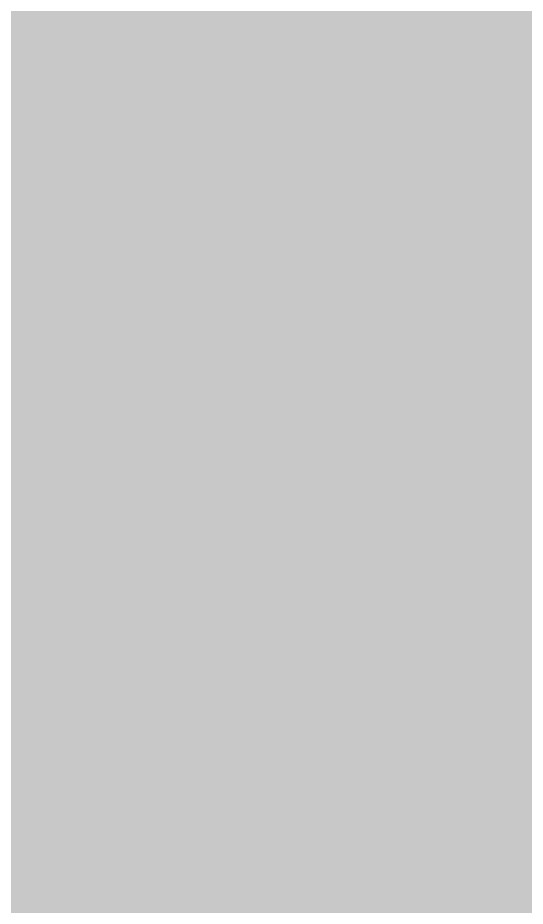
# Model space of a CAD drawing. Header units: inches. Extents: x 0 to 594, y 0 to 420.
# Drawn here: x 502.339 to 502.766, y 227.33 to 228.077 of the extents above; entities that cross this region are included whole.
import ezdxf

# ---------------------------------------------------------------- set-up
doc = ezdxf.new("R2010")
doc.units = ezdxf.units.IN
doc.layers.add('Sheet', color=255, linetype='Continuous')

msp = doc.modelspace()

# ---------------------------------------------------------------- linework, layer by layer
at = {"layer": 'Sheet'}
for points in [[(502.50339, 231.5913, 0.29972, 0.29972, 0), (502.50339, 227.49253, 0.29972, 0.29972, 0)], [(502.16742, 227.87329, 0.29972, 0.29972, 0), (502.18982, 227.89569, 0.29972, 0.29972, 0), (502.21222, 227.89569, 0.29972, 0.29972, 0), (502.23462, 227.91809, 0.29972, 0.29972, 0), (502.25701, 227.94049, 0.29972, 0.29972, 0), (502.27941, 227.94049, 0.29972, 0.29972, 0), (502.30181, 227.96288, 0.29972, 0.29972, 0), (502.30181, 227.96288, 0.29972, 0.29972, 0), (502.32421, 227.98528, 0.29972, 0.29972, 0), (502.36901, 227.98528, 0.29972, 0.29972, 0), (502.3914, 227.98528, 0.29972, 0.29972, 0), (502.4138, 228.00768, 0.29972, 0.29972, 0), (502.4362, 228.00768, 0.29972, 0.29972, 0), (502.4586, 228.00768, 0.29972, 0.29972, 0), (502.481, 228.00768, 0.29972, 0.29972, 0), (502.50339, 228.00768, 0.29972, 0.29972, 0)], [(502.16742, 227.87329, 0.29972, 0.29972, 0), (502.18982, 227.89569, 0.29972, 0.29972, 0), (502.21222, 227.89569, 0.29972, 0.29972, 0), (502.23462, 227.91809, 0.29972, 0.29972, 0), (502.25701, 227.94049, 0.29972, 0.29972, 0), (502.27941, 227.94049, 0.29972, 0.29972, 0), (502.30181, 227.96288, 0.29972, 0.29972, 0), (502.30181, 227.96288, 0.29972, 0.29972, 0), (502.32421, 227.98528, 0.29972, 0.29972, 0), (502.36901, 227.98528, 0.29972, 0.29972, 0), (502.3914, 227.98528, 0.29972, 0.29972, 0), (502.4138, 228.00768, 0.29972, 0.29972, 0), (502.4362, 228.00768, 0.29972, 0.29972, 0), (502.4586, 228.00768, 0.29972, 0.29972, 0), (502.481, 228.00768, 0.29972, 0.29972, 0), (502.50339, 228.00768, 0.29972, 0.29972, 0)], [(502.16742, 227.87329, 0.29972, 0.29972, 0), (502.18982, 227.89569, 0.29972, 0.29972, 0), (502.21222, 227.89569, 0.29972, 0.29972, 0), (502.23462, 227.91809, 0.29972, 0.29972, 0), (502.25701, 227.94049, 0.29972, 0.29972, 0), (502.27941, 227.94049, 0.29972, 0.29972, 0), (502.30181, 227.96288, 0.29972, 0.29972, 0), (502.30181, 227.96288, 0.29972, 0.29972, 0), (502.32421, 227.98528, 0.29972, 0.29972, 0), (502.36901, 227.98528, 0.29972, 0.29972, 0), (502.3914, 227.98528, 0.29972, 0.29972, 0), (502.4138, 228.00768, 0.29972, 0.29972, 0), (502.4362, 228.00768, 0.29972, 0.29972, 0), (502.4586, 228.00768, 0.29972, 0.29972, 0), (502.481, 228.00768, 0.29972, 0.29972, 0), (502.50339, 228.00768, 0.29972, 0.29972, 0)], [(502.16742, 227.87329, 0.29972, 0.29972, 0), (502.18982, 227.89569, 0.29972, 0.29972, 0), (502.21222, 227.89569, 0.29972, 0.29972, 0), (502.23462, 227.91809, 0.29972, 0.29972, 0), (502.25701, 227.94049, 0.29972, 0.29972, 0), (502.27941, 227.94049, 0.29972, 0.29972, 0), (502.30181, 227.96288, 0.29972, 0.29972, 0), (502.30181, 227.96288, 0.29972, 0.29972, 0), (502.32421, 227.98528, 0.29972, 0.29972, 0), (502.36901, 227.98528, 0.29972, 0.29972, 0), (502.3914, 227.98528, 0.29972, 0.29972, 0), (502.4138, 228.00768, 0.29972, 0.29972, 0), (502.4362, 228.00768, 0.29972, 0.29972, 0), (502.4586, 228.00768, 0.29972, 0.29972, 0), (502.481, 228.00768, 0.29972, 0.29972, 0), (502.50339, 228.00768, 0.29972, 0.29972, 0)], [(502.16742, 227.87329, 0.29972, 0.29972, 0), (502.18982, 227.89569, 0.29972, 0.29972, 0), (502.21222, 227.89569, 0.29972, 0.29972, 0), (502.23462, 227.91809, 0.29972, 0.29972, 0), (502.25701, 227.94049, 0.29972, 0.29972, 0), (502.27941, 227.94049, 0.29972, 0.29972, 0), (502.30181, 227.96288, 0.29972, 0.29972, 0), (502.30181, 227.96288, 0.29972, 0.29972, 0), (502.32421, 227.98528, 0.29972, 0.29972, 0), (502.36901, 227.98528, 0.29972, 0.29972, 0), (502.3914, 227.98528, 0.29972, 0.29972, 0), (502.4138, 228.00768, 0.29972, 0.29972, 0), (502.4362, 228.00768, 0.29972, 0.29972, 0), (502.4586, 228.00768, 0.29972, 0.29972, 0), (502.481, 228.00768, 0.29972, 0.29972, 0), (502.50339, 228.00768, 0.29972, 0.29972, 0)], [(502.16742, 227.87329, 0.29972, 0.29972, 0), (502.18982, 227.89569, 0.29972, 0.29972, 0), (502.21222, 227.89569, 0.29972, 0.29972, 0), (502.23462, 227.91809, 0.29972, 0.29972, 0), (502.25701, 227.94049, 0.29972, 0.29972, 0), (502.27941, 227.94049, 0.29972, 0.29972, 0), (502.30181, 227.96288, 0.29972, 0.29972, 0), (502.30181, 227.96288, 0.29972, 0.29972, 0), (502.32421, 227.98528, 0.29972, 0.29972, 0), (502.36901, 227.98528, 0.29972, 0.29972, 0), (502.3914, 227.98528, 0.29972, 0.29972, 0), (502.4138, 228.00768, 0.29972, 0.29972, 0), (502.4362, 228.00768, 0.29972, 0.29972, 0), (502.4586, 228.00768, 0.29972, 0.29972, 0), (502.481, 228.00768, 0.29972, 0.29972, 0), (502.50339, 228.00768, 0.29972, 0.29972, 0)], [(502.16742, 227.87329, 0.29972, 0.29972, 0), (502.18982, 227.89569, 0.29972, 0.29972, 0), (502.21222, 227.89569, 0.29972, 0.29972, 0), (502.23462, 227.91809, 0.29972, 0.29972, 0), (502.25701, 227.94049, 0.29972, 0.29972, 0), (502.27941, 227.94049, 0.29972, 0.29972, 0), (502.30181, 227.96288, 0.29972, 0.29972, 0), (502.30181, 227.96288, 0.29972, 0.29972, 0), (502.32421, 227.98528, 0.29972, 0.29972, 0), (502.36901, 227.98528, 0.29972, 0.29972, 0), (502.3914, 227.98528, 0.29972, 0.29972, 0), (502.4138, 228.00768, 0.29972, 0.29972, 0), (502.4362, 228.00768, 0.29972, 0.29972, 0), (502.4586, 228.00768, 0.29972, 0.29972, 0), (502.481, 228.00768, 0.29972, 0.29972, 0), (502.50339, 228.00768, 0.29972, 0.29972, 0)], [(502.50339, 228.00768, 0.29972, 0.29972, 0), (502.50339, 228.00768, 0.29972, 0.29972, 0)], [(502.50339, 228.00768, 0.29972, 0.29972, 0), (502.52579, 228.00768, 0.29972, 0.29972, 0), (502.54819, 228.00768, 0.29972, 0.29972, 0), (502.59299, 228.00768, 0.29972, 0.29972, 0), (502.61539, 228.00768, 0.29972, 0.29972, 0), (502.63778, 227.98528, 0.29972, 0.29972, 0), (502.66018, 227.98528, 0.29972, 0.29972, 0), (502.68258, 227.98528, 0.29972, 0.29972, 0), (502.70498, 227.96288, 0.29972, 0.29972, 0), (502.72738, 227.96288, 0.29972, 0.29972, 0), (502.74977, 227.94049, 0.29972, 0.29972, 0), (502.77217, 227.94049, 0.29972, 0.29972, 0), (502.79457, 227.91809, 0.29972, 0.29972, 0), (502.81697, 227.89569, 0.29972, 0.29972, 0), (502.83937, 227.89569, 0.29972, 0.29972, 0), (502.86177, 227.87329, 0.29972, 0.29972, 0), (502.86177, 227.8509, 0.29972, 0.29972, 0), (502.88416, 227.8285, 0.29972, 0.29972, 0), (502.90656, 227.8061, 0.29972, 0.29972, 0), (502.92896, 227.7837, 0.29972, 0.29972, 0)], [(502.50339, 228.00768, 0.29972, 0.29972, 0), (502.50339, 228.00768, 0.29972, 0.29972, 0)], [(502.50339, 228.00768, 0.29972, 0.29972, 0), (502.52579, 228.00768, 0.29972, 0.29972, 0), (502.54819, 228.00768, 0.29972, 0.29972, 0), (502.59299, 228.00768, 0.29972, 0.29972, 0), (502.61539, 228.00768, 0.29972, 0.29972, 0), (502.63778, 227.98528, 0.29972, 0.29972, 0), (502.66018, 227.98528, 0.29972, 0.29972, 0), (502.68258, 227.98528, 0.29972, 0.29972, 0), (502.70498, 227.96288, 0.29972, 0.29972, 0), (502.72738, 227.96288, 0.29972, 0.29972, 0), (502.74977, 227.94049, 0.29972, 0.29972, 0), (502.77217, 227.94049, 0.29972, 0.29972, 0), (502.79457, 227.91809, 0.29972, 0.29972, 0), (502.81697, 227.89569, 0.29972, 0.29972, 0), (502.83937, 227.89569, 0.29972, 0.29972, 0), (502.86177, 227.87329, 0.29972, 0.29972, 0), (502.86177, 227.8509, 0.29972, 0.29972, 0), (502.88416, 227.8285, 0.29972, 0.29972, 0), (502.90656, 227.8061, 0.29972, 0.29972, 0), (502.92896, 227.7837, 0.29972, 0.29972, 0)], [(502.50339, 228.00768, 0.29972, 0.29972, 0), (502.50339, 228.00768, 0.29972, 0.29972, 0)], [(502.50339, 228.00768, 0.29972, 0.29972, 0), (502.52579, 228.00768, 0.29972, 0.29972, 0), (502.54819, 228.00768, 0.29972, 0.29972, 0), (502.59299, 228.00768, 0.29972, 0.29972, 0), (502.61539, 228.00768, 0.29972, 0.29972, 0), (502.63778, 227.98528, 0.29972, 0.29972, 0), (502.66018, 227.98528, 0.29972, 0.29972, 0), (502.68258, 227.98528, 0.29972, 0.29972, 0), (502.70498, 227.96288, 0.29972, 0.29972, 0), (502.72738, 227.96288, 0.29972, 0.29972, 0), (502.74977, 227.94049, 0.29972, 0.29972, 0), (502.77217, 227.94049, 0.29972, 0.29972, 0), (502.79457, 227.91809, 0.29972, 0.29972, 0), (502.81697, 227.89569, 0.29972, 0.29972, 0), (502.83937, 227.89569, 0.29972, 0.29972, 0), (502.86177, 227.87329, 0.29972, 0.29972, 0), (502.86177, 227.8509, 0.29972, 0.29972, 0), (502.88416, 227.8285, 0.29972, 0.29972, 0), (502.90656, 227.8061, 0.29972, 0.29972, 0), (502.92896, 227.7837, 0.29972, 0.29972, 0)], [(502.50339, 228.00768, 0.29972, 0.29972, 0), (502.50339, 228.00768, 0.29972, 0.29972, 0)], [(502.50339, 228.00768, 0.29972, 0.29972, 0), (502.52579, 228.00768, 0.29972, 0.29972, 0), (502.54819, 228.00768, 0.29972, 0.29972, 0), (502.59299, 228.00768, 0.29972, 0.29972, 0), (502.61539, 228.00768, 0.29972, 0.29972, 0), (502.63778, 227.98528, 0.29972, 0.29972, 0), (502.66018, 227.98528, 0.29972, 0.29972, 0), (502.68258, 227.98528, 0.29972, 0.29972, 0), (502.70498, 227.96288, 0.29972, 0.29972, 0), (502.72738, 227.96288, 0.29972, 0.29972, 0), (502.74977, 227.94049, 0.29972, 0.29972, 0), (502.77217, 227.94049, 0.29972, 0.29972, 0), (502.79457, 227.91809, 0.29972, 0.29972, 0), (502.81697, 227.89569, 0.29972, 0.29972, 0), (502.83937, 227.89569, 0.29972, 0.29972, 0), (502.86177, 227.87329, 0.29972, 0.29972, 0), (502.86177, 227.8509, 0.29972, 0.29972, 0), (502.88416, 227.8285, 0.29972, 0.29972, 0), (502.90656, 227.8061, 0.29972, 0.29972, 0), (502.92896, 227.7837, 0.29972, 0.29972, 0)], [(502.50339, 228.00768, 0.29972, 0.29972, 0), (502.50339, 228.00768, 0.29972, 0.29972, 0)], [(502.50339, 228.00768, 0.29972, 0.29972, 0), (502.52579, 228.00768, 0.29972, 0.29972, 0), (502.54819, 228.00768, 0.29972, 0.29972, 0), (502.59299, 228.00768, 0.29972, 0.29972, 0), (502.61539, 228.00768, 0.29972, 0.29972, 0), (502.63778, 227.98528, 0.29972, 0.29972, 0), (502.66018, 227.98528, 0.29972, 0.29972, 0), (502.68258, 227.98528, 0.29972, 0.29972, 0), (502.70498, 227.96288, 0.29972, 0.29972, 0), (502.72738, 227.96288, 0.29972, 0.29972, 0), (502.74977, 227.94049, 0.29972, 0.29972, 0), (502.77217, 227.94049, 0.29972, 0.29972, 0), (502.79457, 227.91809, 0.29972, 0.29972, 0), (502.81697, 227.89569, 0.29972, 0.29972, 0), (502.83937, 227.89569, 0.29972, 0.29972, 0), (502.86177, 227.87329, 0.29972, 0.29972, 0), (502.86177, 227.8509, 0.29972, 0.29972, 0), (502.88416, 227.8285, 0.29972, 0.29972, 0), (502.90656, 227.8061, 0.29972, 0.29972, 0), (502.92896, 227.7837, 0.29972, 0.29972, 0)], [(502.50339, 228.00768, 0.29972, 0.29972, 0), (502.50339, 228.00768, 0.29972, 0.29972, 0)], [(502.50339, 228.00768, 0.29972, 0.29972, 0), (502.52579, 228.00768, 0.29972, 0.29972, 0), (502.54819, 228.00768, 0.29972, 0.29972, 0), (502.59299, 228.00768, 0.29972, 0.29972, 0), (502.61539, 228.00768, 0.29972, 0.29972, 0), (502.63778, 227.98528, 0.29972, 0.29972, 0), (502.66018, 227.98528, 0.29972, 0.29972, 0), (502.68258, 227.98528, 0.29972, 0.29972, 0), (502.70498, 227.96288, 0.29972, 0.29972, 0), (502.72738, 227.96288, 0.29972, 0.29972, 0), (502.74977, 227.94049, 0.29972, 0.29972, 0), (502.77217, 227.94049, 0.29972, 0.29972, 0), (502.79457, 227.91809, 0.29972, 0.29972, 0), (502.81697, 227.89569, 0.29972, 0.29972, 0), (502.83937, 227.89569, 0.29972, 0.29972, 0), (502.86177, 227.87329, 0.29972, 0.29972, 0), (502.86177, 227.8509, 0.29972, 0.29972, 0), (502.88416, 227.8285, 0.29972, 0.29972, 0), (502.90656, 227.8061, 0.29972, 0.29972, 0), (502.92896, 227.7837, 0.29972, 0.29972, 0)], [(502.50339, 228.00768, 0.29972, 0.29972, 0), (502.50339, 228.00768, 0.29972, 0.29972, 0)], [(502.50339, 228.00768, 0.29972, 0.29972, 0), (502.52579, 228.00768, 0.29972, 0.29972, 0), (502.54819, 228.00768, 0.29972, 0.29972, 0), (502.59299, 228.00768, 0.29972, 0.29972, 0), (502.61539, 228.00768, 0.29972, 0.29972, 0), (502.63778, 227.98528, 0.29972, 0.29972, 0), (502.66018, 227.98528, 0.29972, 0.29972, 0), (502.68258, 227.98528, 0.29972, 0.29972, 0), (502.70498, 227.96288, 0.29972, 0.29972, 0), (502.72738, 227.96288, 0.29972, 0.29972, 0), (502.74977, 227.94049, 0.29972, 0.29972, 0), (502.77217, 227.94049, 0.29972, 0.29972, 0), (502.79457, 227.91809, 0.29972, 0.29972, 0), (502.81697, 227.89569, 0.29972, 0.29972, 0), (502.83937, 227.89569, 0.29972, 0.29972, 0), (502.86177, 227.87329, 0.29972, 0.29972, 0), (502.86177, 227.8509, 0.29972, 0.29972, 0), (502.88416, 227.8285, 0.29972, 0.29972, 0), (502.90656, 227.8061, 0.29972, 0.29972, 0), (502.92896, 227.7837, 0.29972, 0.29972, 0)], [(502.27941, 227.94049, 0.09906, 0.09906, 0), (502.30181, 227.96288, 0.09906, 0.09906, 0), (502.30181, 227.96288, 0.09906, 0.09906, 0), (502.32421, 227.98528, 0.09906, 0.09906, 0), (502.36901, 227.98528, 0.09906, 0.09906, 0), (502.3914, 227.98528, 0.09906, 0.09906, 0), (502.4138, 228.00768, 0.09906, 0.09906, 0), (502.4362, 228.00768, 0.09906, 0.09906, 0), (502.4586, 228.00768, 0.09906, 0.09906, 0), (502.481, 228.00768, 0.09906, 0.09906, 0), (502.50339, 228.00768, 0.09906, 0.09906, 0)], [(502.27941, 227.94049, 0.09906, 0.09906, 0), (502.30181, 227.96288, 0.09906, 0.09906, 0), (502.30181, 227.96288, 0.09906, 0.09906, 0), (502.32421, 227.98528, 0.09906, 0.09906, 0), (502.36901, 227.98528, 0.09906, 0.09906, 0), (502.3914, 227.98528, 0.09906, 0.09906, 0), (502.4138, 228.00768, 0.09906, 0.09906, 0), (502.4362, 228.00768, 0.09906, 0.09906, 0), (502.4586, 228.00768, 0.09906, 0.09906, 0), (502.481, 228.00768, 0.09906, 0.09906, 0), (502.50339, 228.00768, 0.09906, 0.09906, 0)], [(502.27941, 227.94049, 0.09906, 0.09906, 0), (502.30181, 227.96288, 0.09906, 0.09906, 0), (502.30181, 227.96288, 0.09906, 0.09906, 0), (502.32421, 227.98528, 0.09906, 0.09906, 0), (502.36901, 227.98528, 0.09906, 0.09906, 0), (502.3914, 227.98528, 0.09906, 0.09906, 0), (502.4138, 228.00768, 0.09906, 0.09906, 0), (502.4362, 228.00768, 0.09906, 0.09906, 0), (502.4586, 228.00768, 0.09906, 0.09906, 0), (502.481, 228.00768, 0.09906, 0.09906, 0), (502.50339, 228.00768, 0.09906, 0.09906, 0)], [(502.27941, 227.94049, 0.09906, 0.09906, 0), (502.30181, 227.96288, 0.09906, 0.09906, 0), (502.30181, 227.96288, 0.09906, 0.09906, 0), (502.32421, 227.98528, 0.09906, 0.09906, 0), (502.36901, 227.98528, 0.09906, 0.09906, 0), (502.3914, 227.98528, 0.09906, 0.09906, 0), (502.4138, 228.00768, 0.09906, 0.09906, 0), (502.4362, 228.00768, 0.09906, 0.09906, 0), (502.4586, 228.00768, 0.09906, 0.09906, 0), (502.481, 228.00768, 0.09906, 0.09906, 0), (502.50339, 228.00768, 0.09906, 0.09906, 0)], [(502.27941, 227.94049, 0.09906, 0.09906, 0), (502.30181, 227.96288, 0.09906, 0.09906, 0), (502.30181, 227.96288, 0.09906, 0.09906, 0), (502.32421, 227.98528, 0.09906, 0.09906, 0), (502.36901, 227.98528, 0.09906, 0.09906, 0), (502.3914, 227.98528, 0.09906, 0.09906, 0), (502.4138, 228.00768, 0.09906, 0.09906, 0), (502.4362, 228.00768, 0.09906, 0.09906, 0), (502.4586, 228.00768, 0.09906, 0.09906, 0), (502.481, 228.00768, 0.09906, 0.09906, 0), (502.50339, 228.00768, 0.09906, 0.09906, 0)], [(502.27941, 227.94049, 0.09906, 0.09906, 0), (502.30181, 227.96288, 0.09906, 0.09906, 0), (502.30181, 227.96288, 0.09906, 0.09906, 0), (502.32421, 227.98528, 0.09906, 0.09906, 0), (502.36901, 227.98528, 0.09906, 0.09906, 0), (502.3914, 227.98528, 0.09906, 0.09906, 0), (502.4138, 228.00768, 0.09906, 0.09906, 0), (502.4362, 228.00768, 0.09906, 0.09906, 0), (502.4586, 228.00768, 0.09906, 0.09906, 0), (502.481, 228.00768, 0.09906, 0.09906, 0), (502.50339, 228.00768, 0.09906, 0.09906, 0)], [(502.27941, 227.94049, 0.09906, 0.09906, 0), (502.30181, 227.96288, 0.09906, 0.09906, 0), (502.30181, 227.96288, 0.09906, 0.09906, 0), (502.32421, 227.98528, 0.09906, 0.09906, 0), (502.36901, 227.98528, 0.09906, 0.09906, 0), (502.3914, 227.98528, 0.09906, 0.09906, 0), (502.4138, 228.00768, 0.09906, 0.09906, 0), (502.4362, 228.00768, 0.09906, 0.09906, 0), (502.4586, 228.00768, 0.09906, 0.09906, 0), (502.481, 228.00768, 0.09906, 0.09906, 0), (502.50339, 228.00768, 0.09906, 0.09906, 0)], [(502.50339, 228.00768, 0.09906, 0.09906, 0), (502.50339, 228.00768, 0.09906, 0.09906, 0)], [(502.50339, 228.00768, 0.09906, 0.09906, 0), (502.52579, 228.00768, 0.09906, 0.09906, 0), (502.54819, 228.00768, 0.09906, 0.09906, 0), (502.59299, 228.00768, 0.09906, 0.09906, 0), (502.61539, 228.00768, 0.09906, 0.09906, 0), (502.63778, 227.98528, 0.09906, 0.09906, 0), (502.66018, 227.98528, 0.09906, 0.09906, 0), (502.68258, 227.98528, 0.09906, 0.09906, 0), (502.70498, 227.96288, 0.09906, 0.09906, 0), (502.72738, 227.96288, 0.09906, 0.09906, 0), (502.74977, 227.94049, 0.09906, 0.09906, 0), (502.77217, 227.94049, 0.09906, 0.09906, 0), (502.79457, 227.91809, 0.09906, 0.09906, 0), (502.81697, 227.89569, 0.09906, 0.09906, 0)], [(502.50339, 228.00768, 0.09906, 0.09906, 0), (502.50339, 228.00768, 0.09906, 0.09906, 0)], [(502.50339, 228.00768, 0.09906, 0.09906, 0), (502.52579, 228.00768, 0.09906, 0.09906, 0), (502.54819, 228.00768, 0.09906, 0.09906, 0), (502.59299, 228.00768, 0.09906, 0.09906, 0), (502.61539, 228.00768, 0.09906, 0.09906, 0), (502.63778, 227.98528, 0.09906, 0.09906, 0), (502.66018, 227.98528, 0.09906, 0.09906, 0), (502.68258, 227.98528, 0.09906, 0.09906, 0), (502.70498, 227.96288, 0.09906, 0.09906, 0), (502.72738, 227.96288, 0.09906, 0.09906, 0), (502.74977, 227.94049, 0.09906, 0.09906, 0), (502.77217, 227.94049, 0.09906, 0.09906, 0), (502.79457, 227.91809, 0.09906, 0.09906, 0), (502.81697, 227.89569, 0.09906, 0.09906, 0)], [(502.50339, 228.00768, 0.09906, 0.09906, 0), (502.50339, 228.00768, 0.09906, 0.09906, 0)], [(502.50339, 228.00768, 0.09906, 0.09906, 0), (502.52579, 228.00768, 0.09906, 0.09906, 0), (502.54819, 228.00768, 0.09906, 0.09906, 0), (502.59299, 228.00768, 0.09906, 0.09906, 0), (502.61539, 228.00768, 0.09906, 0.09906, 0), (502.63778, 227.98528, 0.09906, 0.09906, 0), (502.66018, 227.98528, 0.09906, 0.09906, 0), (502.68258, 227.98528, 0.09906, 0.09906, 0), (502.70498, 227.96288, 0.09906, 0.09906, 0), (502.72738, 227.96288, 0.09906, 0.09906, 0), (502.74977, 227.94049, 0.09906, 0.09906, 0), (502.77217, 227.94049, 0.09906, 0.09906, 0), (502.79457, 227.91809, 0.09906, 0.09906, 0), (502.81697, 227.89569, 0.09906, 0.09906, 0)], [(502.50339, 228.00768, 0.09906, 0.09906, 0), (502.50339, 228.00768, 0.09906, 0.09906, 0)], [(502.50339, 228.00768, 0.09906, 0.09906, 0), (502.52579, 228.00768, 0.09906, 0.09906, 0), (502.54819, 228.00768, 0.09906, 0.09906, 0), (502.59299, 228.00768, 0.09906, 0.09906, 0), (502.61539, 228.00768, 0.09906, 0.09906, 0), (502.63778, 227.98528, 0.09906, 0.09906, 0), (502.66018, 227.98528, 0.09906, 0.09906, 0), (502.68258, 227.98528, 0.09906, 0.09906, 0), (502.70498, 227.96288, 0.09906, 0.09906, 0), (502.72738, 227.96288, 0.09906, 0.09906, 0), (502.74977, 227.94049, 0.09906, 0.09906, 0), (502.77217, 227.94049, 0.09906, 0.09906, 0), (502.79457, 227.91809, 0.09906, 0.09906, 0), (502.81697, 227.89569, 0.09906, 0.09906, 0)], [(502.50339, 228.00768, 0.09906, 0.09906, 0), (502.50339, 228.00768, 0.09906, 0.09906, 0)], [(502.50339, 228.00768, 0.09906, 0.09906, 0), (502.52579, 228.00768, 0.09906, 0.09906, 0), (502.54819, 228.00768, 0.09906, 0.09906, 0), (502.59299, 228.00768, 0.09906, 0.09906, 0), (502.61539, 228.00768, 0.09906, 0.09906, 0), (502.63778, 227.98528, 0.09906, 0.09906, 0), (502.66018, 227.98528, 0.09906, 0.09906, 0), (502.68258, 227.98528, 0.09906, 0.09906, 0), (502.70498, 227.96288, 0.09906, 0.09906, 0), (502.72738, 227.96288, 0.09906, 0.09906, 0), (502.74977, 227.94049, 0.09906, 0.09906, 0), (502.77217, 227.94049, 0.09906, 0.09906, 0), (502.79457, 227.91809, 0.09906, 0.09906, 0), (502.81697, 227.89569, 0.09906, 0.09906, 0)], [(502.50339, 228.00768, 0.09906, 0.09906, 0), (502.50339, 228.00768, 0.09906, 0.09906, 0)], [(502.50339, 228.00768, 0.09906, 0.09906, 0), (502.52579, 228.00768, 0.09906, 0.09906, 0), (502.54819, 228.00768, 0.09906, 0.09906, 0), (502.59299, 228.00768, 0.09906, 0.09906, 0), (502.61539, 228.00768, 0.09906, 0.09906, 0), (502.63778, 227.98528, 0.09906, 0.09906, 0), (502.66018, 227.98528, 0.09906, 0.09906, 0), (502.68258, 227.98528, 0.09906, 0.09906, 0), (502.70498, 227.96288, 0.09906, 0.09906, 0), (502.72738, 227.96288, 0.09906, 0.09906, 0), (502.74977, 227.94049, 0.09906, 0.09906, 0), (502.77217, 227.94049, 0.09906, 0.09906, 0), (502.79457, 227.91809, 0.09906, 0.09906, 0), (502.81697, 227.89569, 0.09906, 0.09906, 0)], [(502.50339, 228.00768, 0.09906, 0.09906, 0), (502.50339, 228.00768, 0.09906, 0.09906, 0)], [(502.50339, 228.00768, 0.09906, 0.09906, 0), (502.52579, 228.00768, 0.09906, 0.09906, 0), (502.54819, 228.00768, 0.09906, 0.09906, 0), (502.59299, 228.00768, 0.09906, 0.09906, 0), (502.61539, 228.00768, 0.09906, 0.09906, 0), (502.63778, 227.98528, 0.09906, 0.09906, 0), (502.66018, 227.98528, 0.09906, 0.09906, 0), (502.68258, 227.98528, 0.09906, 0.09906, 0), (502.70498, 227.96288, 0.09906, 0.09906, 0), (502.72738, 227.96288, 0.09906, 0.09906, 0), (502.74977, 227.94049, 0.09906, 0.09906, 0), (502.77217, 227.94049, 0.09906, 0.09906, 0), (502.79457, 227.91809, 0.09906, 0.09906, 0), (502.81697, 227.89569, 0.09906, 0.09906, 0)], [(492.5138, 227.49253, 0.29972, 0.29972, 0), (502.50339, 227.49253, 0.29972, 0.29972, 0)], [(502.50339, 227.49253, 0.29972, 0.29972, 0), (517.51018, 227.49253, 0.29972, 0.29972, 0), (532.51697, 227.49253, 0.29972, 0.29972, 0), (545.01516, 227.49253, 0.29972, 0.29972, 0)]]:
    msp.add_lwpolyline(points, format="xyseb", dxfattribs=at)
msp.add_lwpolyline([(502.24602, 227.50001, 0.508, 0.508, 1), (502.75402, 227.50001, 0.508, 0.508, 1)], format="xyseb", close=True, dxfattribs=at)

doc.saveas('drawing.dxf')
